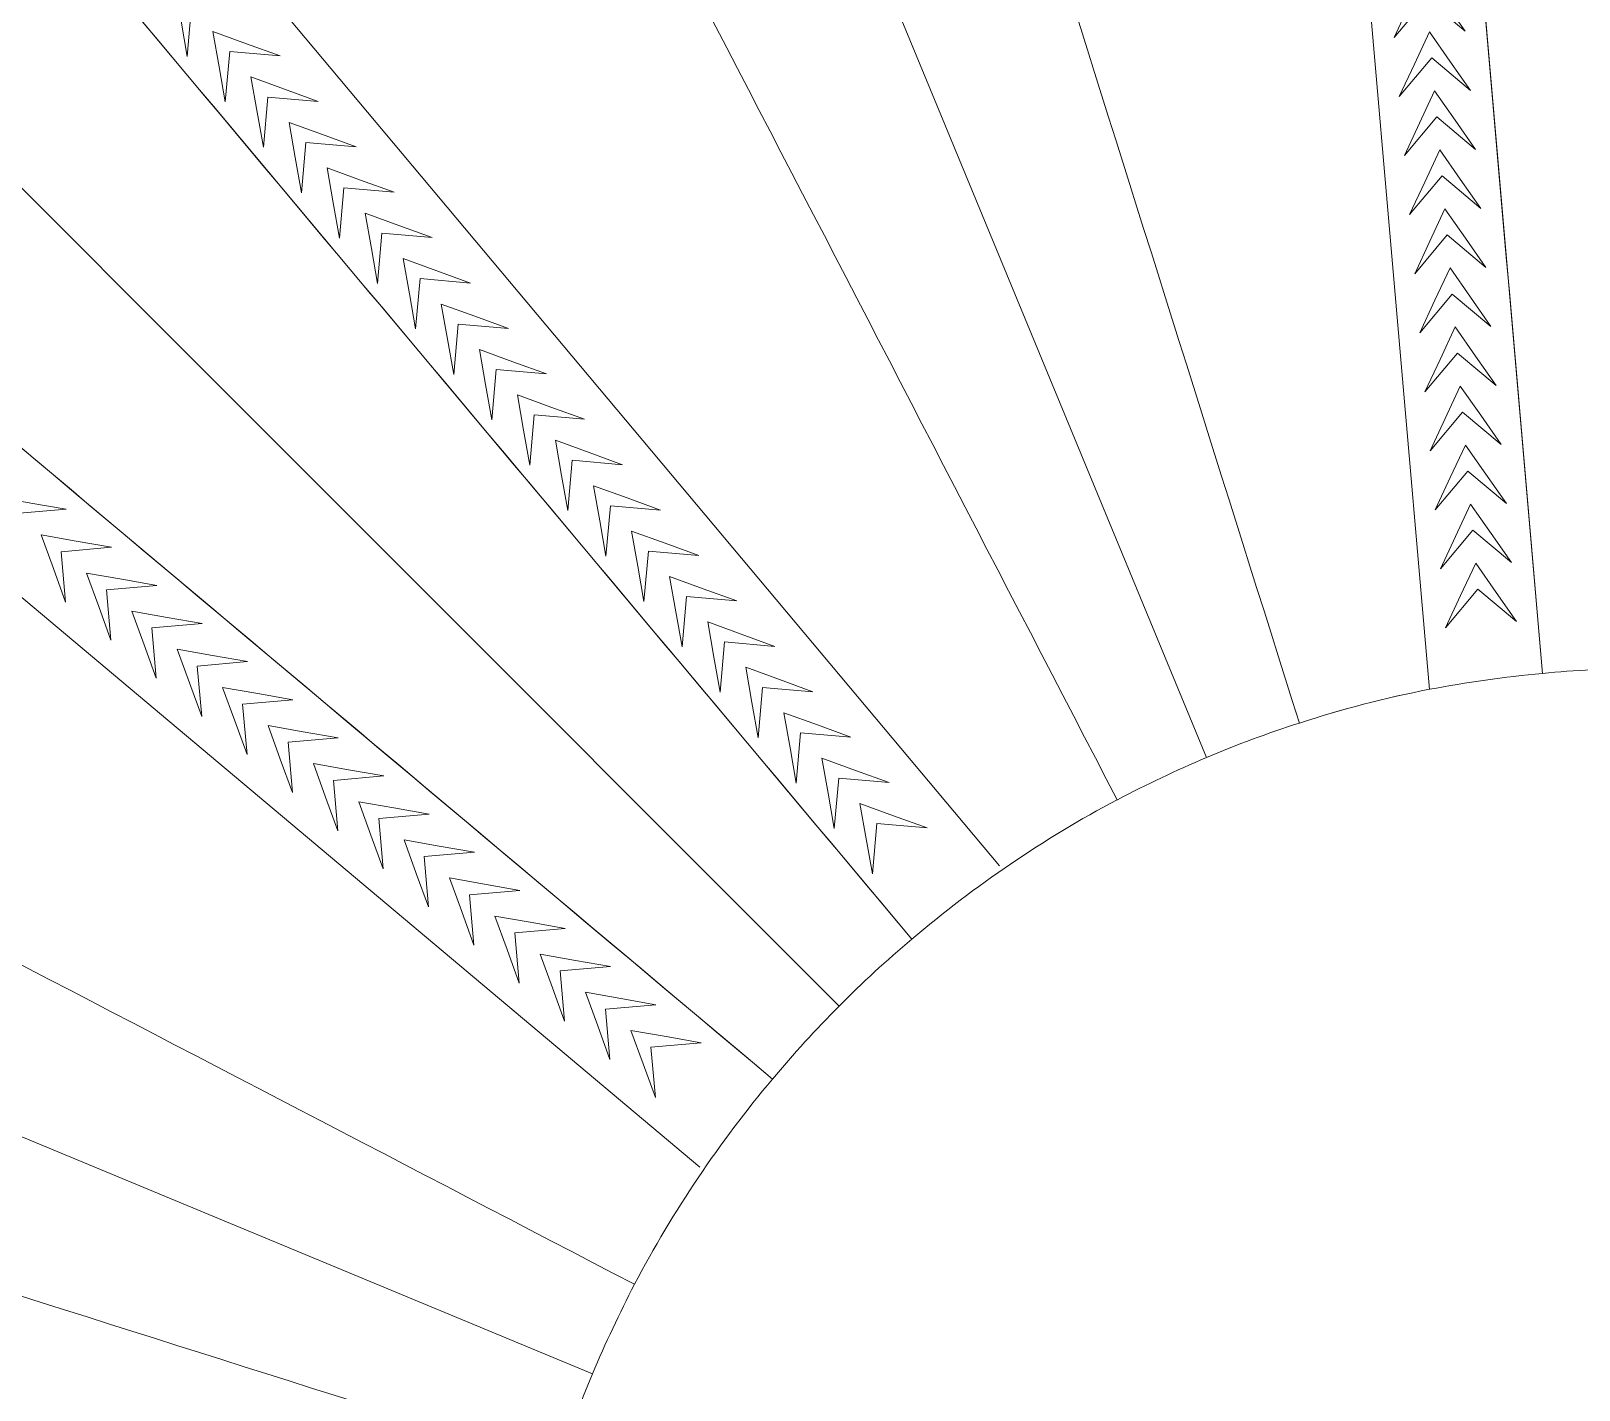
# Model space of a CAD drawing. Header units: inches. Extents: x -17 to 17, y -21.9 to 21.9.
# Drawn here: x -5.91 to -0.45, y 6.57 to 11.36 of the extents above; entities that cross this region are included whole.
import ezdxf

# ---------------------------------------------------------------- set-up
doc = ezdxf.new("R2010")
doc.units = ezdxf.units.IN
doc.header["$MEASUREMENT"] = 0
doc.layers.add('Layer 1', color=7, linetype='Continuous')

msp = doc.modelspace()

# ---------------------------------------------------------------- linework, layer by layer
at = {"layer": 'Layer 1', "color": 1, "lineweight": 18}
msp.add_open_spline([(-17.0261, 5.0904), (-17.0261, 14.3629), (-9.5092, 21.8798), (-0.2366, 21.8798), (-0.2366, 21.8798), (9.0359, 21.8798), (16.5528, 14.3629), (16.5528, 5.0904)], degree=3, knots=[0, 0, 0, 0, 0.333333, 0.333333, 0.333333, 0.333333, 1, 1, 1, 1], dxfattribs=at)
at = {"layer": 'Layer 1', "color": 250, "lineweight": 18}
for points, knots in [([(14.9546, 5.0904), (14.9546, 5.0904), (14.9546, -9.289), (14.9546, -9.289), (14.9546, -9.289), (14.9546, -9.289), (15.7449, -9.289), (15.7449, -9.289), (15.7449, -9.289), (15.7449, -9.289), (15.7449, 5.0904), (15.7449, 5.0904), (15.7449, 5.0904), (15.7449, 13.9167), (8.5897, 21.0719), (-0.2366, 21.0719), (-0.2366, 21.0719), (-9.0615, 21.0719), (-16.2157, 13.9192), (-16.2182, 5.095), (-16.2182, 5.095), (-16.2182, 5.095), (-16.2182, -9.3034), (-16.2182, -9.3034), (-16.2182, -9.3034), (-16.2182, -9.3034), (-15.4278, -9.3034), (-15.4278, -9.3034), (-15.4278, -9.3034), (-15.4278, -9.3034), (-15.4278, 5.0904), (-15.4278, 5.0904), (-15.4278, 5.0904), (-15.4278, 13.4802), (-8.6265, 20.2816), (-0.2366, 20.2816), (-0.2366, 20.2816), (8.1532, 20.2816), (14.9546, 13.4802), (14.9546, 5.0904)], [0, 0, 0, 0, 0.090909, 0.090909, 0.090909, 0.090909, 0.181818, 0.181818, 0.181818, 0.181818, 0.272727, 0.272727, 0.272727, 0.272727, 0.363636, 0.363636, 0.363636, 0.363636, 0.454545, 0.454545, 0.454545, 0.454545, 0.545455, 0.545455, 0.545455, 0.545455, 0.636364, 0.636364, 0.636364, 0.636364, 0.727273, 0.727273, 0.727273, 0.727273, 0.818182, 0.818182, 0.818182, 0.818182, 1, 1, 1, 1]), ([(-0.2294, 9.1119), (-0.2294, 9.1119), (-0.226, 18.9031), (-0.226, 18.9031), (-0.226, 18.9031), (-0.649, 19.1489), (-1.072, 19.3935), (-1.4939, 19.6381), (-1.4939, 19.6381), (-1.4939, 19.6381), (-1.2583, 16.9249), (-1.2583, 16.9249), (-1.2583, 16.9249), (-1.2583, 16.9249), (-0.5783, 9.0951), (-0.5783, 9.0951), (-0.5783, 9.0951), (-0.4639, 9.1063), (-0.3472, 9.1119), (-0.2294, 9.1119)], [0, 0, 0, 0, 0.166667, 0.166667, 0.166667, 0.166667, 0.333333, 0.333333, 0.333333, 0.333333, 0.5, 0.5, 0.5, 0.5, 0.666667, 0.666667, 0.666667, 0.666667, 1, 1, 1, 1]), ([(-2.8023, 8.1581), (-4.8636, 10.6156), (-6.924, 13.0722), (-8.9843, 15.5295), (-8.9843, 15.5295), (-9.1511, 15.7285), (-9.3179, 15.9274), (-9.4848, 16.1264), (-9.4848, 16.1264), (-9.5276, 16.1775), (-9.5704, 16.2286), (-9.6133, 16.2797), (-9.6133, 16.2797), (-9.7401, 15.8073), (-9.8669, 15.3338), (-9.9937, 14.8603), (-9.9937, 14.8603), (-9.9937, 14.8603), (-3.0592, 7.9214), (-3.0592, 7.9214), (-3.0592, 7.9214), (-2.9773, 8.0044), (-2.892, 8.083), (-2.8023, 8.1581)], [0, 0, 0, 0, 0.142857, 0.142857, 0.142857, 0.142857, 0.285714, 0.285714, 0.285714, 0.285714, 0.428571, 0.428571, 0.428571, 0.428571, 0.571429, 0.571429, 0.571429, 0.571429, 0.714286, 0.714286, 0.714286, 0.714286, 1, 1, 1, 1]), ([(-3.0592, 7.9214), (-3.0592, 7.9214), (-9.9937, 14.8603), (-9.9937, 14.8603), (-9.9937, 14.8603), (-9.9937, 14.8603), (-11.4109, 14.4833), (-11.4109, 14.4833), (-11.4109, 14.4833), (-11.3598, 14.4404), (-11.3087, 14.3975), (-11.2577, 14.3546), (-11.2577, 14.3546), (-11.0591, 14.1878), (-10.8605, 14.021), (-10.6619, 13.8541), (-10.6619, 13.8541), (-10.215, 13.4788), (-9.7681, 13.1034), (-9.3213, 12.7281), (-9.3213, 12.7281), (-7.3118, 11.0402), (-5.3028, 9.3526), (-3.2937, 7.6644), (-3.2937, 7.6644), (-3.2197, 7.7531), (-3.1412, 7.8394), (-3.0592, 7.9214)], [0, 0, 0, 0, 0.125, 0.125, 0.125, 0.125, 0.25, 0.25, 0.25, 0.25, 0.375, 0.375, 0.375, 0.375, 0.5, 0.5, 0.5, 0.5, 0.625, 0.625, 0.625, 0.625, 0.75, 0.75, 0.75, 0.75, 1, 1, 1, 1]), ([(-1.7633, 8.7988), (-1.7633, 8.7988), (-3.9569, 14.1063), (-3.9569, 14.1063), (-3.9569, 14.1063), (-4.1465, 13.8594), (-4.3361, 13.6114), (-4.5258, 13.3646), (-4.5258, 13.3646), (-3.71, 11.7925), (-2.8943, 10.2216), (-2.0786, 8.6496), (-2.0786, 8.6496), (-2.0786, 8.6496), (-2.0774, 8.6496), (-2.0774, 8.6496), (-2.0774, 8.6496), (-1.9753, 8.7034), (-1.8698, 8.7528), (-1.7633, 8.7988)], [0, 0, 0, 0, 0.166667, 0.166667, 0.166667, 0.166667, 0.333333, 0.333333, 0.333333, 0.333333, 0.5, 0.5, 0.5, 0.5, 0.666667, 0.666667, 0.666667, 0.666667, 1, 1, 1, 1]), ([(-1.4356, 8.92), (-1.9675, 10.6076), (-2.4982, 12.2964), (-3.0301, 13.9839), (-3.0301, 13.9839), (-3.3386, 14.0243), (-3.6483, 14.0659), (-3.9569, 14.1063), (-3.9569, 14.1063), (-3.9569, 14.1063), (-1.7633, 8.7988), (-1.7633, 8.7988), (-1.7633, 8.7988), (-1.6566, 8.8437), (-1.5467, 8.8841), (-1.4356, 8.92)], [0, 0, 0, 0, 0.2, 0.2, 0.2, 0.2, 0.4, 0.4, 0.4, 0.4, 0.6, 0.6, 0.6, 0.6, 1, 1, 1, 1]), ([(-3.7807, 6.9407), (-5.3528, 7.7598), (-6.9259, 8.58), (-8.4991, 9.3991), (-8.4991, 9.3991), (-8.4991, 9.3991), (-9.2396, 8.8303), (-9.2396, 8.8303), (-9.2396, 8.8303), (-9.2396, 8.8303), (-3.9289, 6.6254), (-3.9289, 6.6254), (-3.9289, 6.6254), (-3.8828, 6.7331), (-3.8335, 6.8386), (-3.7807, 6.9407)], [0, 0, 0, 0, 0.2, 0.2, 0.2, 0.2, 0.4, 0.4, 0.4, 0.4, 0.6, 0.6, 0.6, 0.6, 1, 1, 1, 1]), ([(-4.2363, 5.0904), (-4.2363, 5.0904), (3.7778, 5.0941), (3.7778, 5.0941), (3.7778, 5.0941), (3.7778, 5.0941), (3.8056, 5.0941), (3.8056, 5.0941), (3.8056, 5.0941), (3.8056, 5.0941), (13.3831, 5.0948), (13.3831, 5.0948), (13.3831, 5.0948), (13.3831, 5.0948), (13.3837, 5.0948), (13.3837, 5.0948), (13.3837, 5.0948), (13.3837, 5.0948), (13.5695, 5.0949), (13.5695, 5.0949), (13.5695, 5.0949), (13.5695, 5.0949), (14.1294, 6.0647), (14.1294, 6.0647), (14.1294, 6.0647), (14.1294, 6.0647), (14.3043, 6.3676), (14.3043, 6.3676), (14.3043, 6.3676), (14.3043, 6.3676), (11.6096, 6.131), (11.6096, 6.131), (11.6096, 6.131), (11.6096, 6.131), (3.7895, 5.4444), (3.7895, 5.4444), (3.7895, 5.4444), (3.7782, 5.5784), (3.7593, 5.7092), (3.7349, 5.8388), (3.7349, 5.8388), (3.7349, 5.8389), (3.7349, 5.8391), (3.7349, 5.8393), (3.7349, 5.8393), (3.7046, 5.9973), (3.6653, 6.152), (3.6171, 6.3022), (3.6171, 6.3022), (3.5812, 6.4133), (3.5408, 6.5233), (3.4948, 6.6299), (3.4948, 6.6299), (3.4499, 6.7376), (3.4006, 6.8431), (3.3456, 6.9463), (3.3456, 6.9463), (3.2715, 7.0877), (3.1885, 7.2246), (3.0976, 7.3559), (3.0976, 7.3559), (3.0976, 7.3559), (3.0975, 7.356), (3.0975, 7.356), (3.0975, 7.356), (3.0223, 7.4671), (2.9405, 7.5736), (2.853, 7.6756), (2.853, 7.6756), (2.7789, 7.7654), (2.6993, 7.8518), (2.6151, 7.9348), (2.6151, 7.9348), (2.5321, 8.0167), (2.4468, 8.0964), (2.357, 8.1705), (2.357, 8.1705), (2.2538, 8.2569), (2.1472, 8.3388), (2.0362, 8.4139), (2.0362, 8.4139), (2.0362, 8.4139), (2.0361, 8.414), (2.0361, 8.414), (2.0361, 8.414), (1.906, 8.5037), (1.7691, 8.5856), (1.6288, 8.6586), (1.6288, 8.6586), (1.5256, 8.7124), (1.4201, 8.7618), (1.3124, 8.8067), (1.3124, 8.8067), (1.2058, 8.8516), (1.0958, 8.892), (0.9847, 8.9268), (0.9847, 8.9268), (0.8332, 8.975), (0.6795, 9.0132), (0.5213, 9.0434), (0.5213, 9.0434), (0.5212, 9.0435), (0.521, 9.0435), (0.5209, 9.0435), (0.5209, 9.0435), (0.3898, 9.0682), (0.2563, 9.0861), (0.1207, 9.0973), (0.1207, 9.0973), (0.0096, 9.1074), (-0.1026, 9.1119), (-0.2159, 9.1119), (-0.2159, 9.1119), (-0.2159, 9.1119), (-0.2294, 9.1119), (-0.2294, 9.1119), (-0.2294, 9.1119), (-0.3472, 9.1119), (-0.4639, 9.1063), (-0.5783, 9.0951), (-0.5783, 9.0951), (-0.713, 9.0827), (-0.8465, 9.0636), (-0.9767, 9.0389), (-0.9767, 9.0389), (-0.9768, 9.0389), (-0.9769, 9.0389), (-0.9771, 9.0389), (-0.9771, 9.0389), (-1.134, 9.0086), (-1.2865, 8.9682), (-1.4356, 8.92), (-1.4356, 8.92), (-1.5467, 8.8841), (-1.6566, 8.8437), (-1.7633, 8.7988), (-1.7633, 8.7988), (-1.8698, 8.7528), (-1.9753, 8.7034), (-2.0774, 8.6496), (-2.0774, 8.6496), (-2.0774, 8.6496), (-2.0786, 8.6496), (-2.0786, 8.6496), (-2.0786, 8.6496), (-2.3378, 8.5116), (-2.5801, 8.3466), (-2.8023, 8.1581), (-2.8023, 8.1581), (-2.892, 8.083), (-2.9773, 8.0044), (-3.0592, 7.9214), (-3.0592, 7.9214), (-3.1412, 7.8394), (-3.2197, 7.7531), (-3.2937, 7.6644), (-3.2937, 7.6644), (-3.4811, 7.4422), (-3.6438, 7.1999), (-3.7807, 6.9407), (-3.7807, 6.9407), (-3.8335, 6.8386), (-3.8828, 6.7331), (-3.9289, 6.6254), (-3.9289, 6.6254), (-3.9726, 6.5188), (-4.013, 6.4099), (-4.0478, 6.2988), (-4.0478, 6.2988), (-4.1364, 6.024), (-4.1947, 5.7369), (-4.2206, 5.4407), (-4.2206, 5.4407), (-4.2206, 5.4407), (-14.5804, 6.3503), (-14.5804, 6.3503), (-14.5804, 6.3503), (-14.5804, 6.3503), (-14.7775, 6.3676), (-14.7775, 6.3676), (-14.7775, 6.3676), (-14.7775, 6.3676), (-14.6026, 6.0646), (-14.6026, 6.0646), (-14.6026, 6.0646), (-14.6026, 6.0646), (-14.0427, 5.0949), (-14.0427, 5.0949), (-14.0427, 5.0949), (-14.0427, 5.0949), (-13.8569, 5.0948), (-13.8569, 5.0948), (-13.8569, 5.0948), (-13.8569, 5.0948), (-13.8564, 5.0948), (-13.8564, 5.0948), (-13.8564, 5.0948), (-13.8564, 5.0948), (-4.2363, 5.0941), (-4.2363, 5.0941), (-4.2363, 5.0941), (-4.2363, 5.094), (-4.2363, 5.0939), (-4.2363, 5.0937), (-4.2363, 5.0937), (-4.2363, 5.0937), (-4.2363, 5.0915), (-4.2363, 5.0915), (-4.2363, 5.0915), (-4.2363, 5.0915), (-4.2363, 5.0904), (-4.2363, 5.0904)], [0, 0, 0, 0, 0.018519, 0.018519, 0.018519, 0.018519, 0.037037, 0.037037, 0.037037, 0.037037, 0.055556, 0.055556, 0.055556, 0.055556, 0.074074, 0.074074, 0.074074, 0.074074, 0.092593, 0.092593, 0.092593, 0.092593, 0.111111, 0.111111, 0.111111, 0.111111, 0.12963, 0.12963, 0.12963, 0.12963, 0.148148, 0.148148, 0.148148, 0.148148, 0.166667, 0.166667, 0.166667, 0.166667, 0.185185, 0.185185, 0.185185, 0.185185, 0.203704, 0.203704, 0.203704, 0.203704, 0.222222, 0.222222, 0.222222, 0.222222, 0.240741, 0.240741, 0.240741, 0.240741, 0.259259, 0.259259, 0.259259, 0.259259, 0.277778, 0.277778, 0.277778, 0.277778, 0.296296, 0.296296, 0.296296, 0.296296, 0.314815, 0.314815, 0.314815, 0.314815, 0.333333, 0.333333, 0.333333, 0.333333, 0.351852, 0.351852, 0.351852, 0.351852, 0.37037, 0.37037, 0.37037, 0.37037, 0.388889, 0.388889, 0.388889, 0.388889, 0.407407, 0.407407, 0.407407, 0.407407, 0.425926, 0.425926, 0.425926, 0.425926, 0.444444, 0.444444, 0.444444, 0.444444, 0.462963, 0.462963, 0.462963, 0.462963, 0.481481, 0.481481, 0.481481, 0.481481, 0.5, 0.5, 0.5, 0.5, 0.518519, 0.518519, 0.518519, 0.518519, 0.537037, 0.537037, 0.537037, 0.537037, 0.555556, 0.555556, 0.555556, 0.555556, 0.574074, 0.574074, 0.574074, 0.574074, 0.592593, 0.592593, 0.592593, 0.592593, 0.611111, 0.611111, 0.611111, 0.611111, 0.62963, 0.62963, 0.62963, 0.62963, 0.648148, 0.648148, 0.648148, 0.648148, 0.666667, 0.666667, 0.666667, 0.666667, 0.685185, 0.685185, 0.685185, 0.685185, 0.703704, 0.703704, 0.703704, 0.703704, 0.722222, 0.722222, 0.722222, 0.722222, 0.740741, 0.740741, 0.740741, 0.740741, 0.759259, 0.759259, 0.759259, 0.759259, 0.777778, 0.777778, 0.777778, 0.777778, 0.796296, 0.796296, 0.796296, 0.796296, 0.814815, 0.814815, 0.814815, 0.814815, 0.833333, 0.833333, 0.833333, 0.833333, 0.851852, 0.851852, 0.851852, 0.851852, 0.87037, 0.87037, 0.87037, 0.87037, 0.888889, 0.888889, 0.888889, 0.888889, 0.907407, 0.907407, 0.907407, 0.907407, 0.925926, 0.925926, 0.925926, 0.925926, 0.944444, 0.944444, 0.944444, 0.944444, 0.962963, 0.962963, 0.962963, 0.962963, 1, 1, 1, 1]), ([(-3.9289, 6.6254), (-3.9289, 6.6254), (-9.2396, 8.8303), (-9.2396, 8.8303), (-9.2396, 8.8303), (-9.2396, 8.8303), (-9.1184, 7.9045), (-9.1184, 7.9045), (-9.1184, 7.9045), (-7.4275, 7.3693), (-5.7376, 6.8341), (-4.0478, 6.2988), (-4.0478, 6.2988), (-4.013, 6.4099), (-3.9726, 6.5188), (-3.9289, 6.6254)], [0, 0, 0, 0, 0.2, 0.2, 0.2, 0.2, 0.4, 0.4, 0.4, 0.4, 0.6, 0.6, 0.6, 0.6, 1, 1, 1, 1])]:
    msp.add_open_spline(points, degree=3, knots=knots, dxfattribs=at)
at = {"layer": 'Layer 1', "lineweight": 18}
for points, knots in [([(-16.2182, 5.0904), (-16.2182, 13.9167), (-9.063, 21.0719), (-0.2366, 21.0719), (-0.2366, 21.0719), (8.5897, 21.0719), (15.7449, 13.9167), (15.7449, 5.0904)], [0, 0, 0, 0, 0.333333, 0.333333, 0.333333, 0.333333, 1, 1, 1, 1]), ([(-15.4278, 5.0904), (-15.4278, 13.4802), (-8.6265, 20.2816), (-0.2366, 20.2816), (-0.2366, 20.2816), (8.1532, 20.2816), (14.9546, 13.4802), (14.9546, 5.0904)], [0, 0, 0, 0, 0.333333, 0.333333, 0.333333, 0.333333, 1, 1, 1, 1]), ([(-0.5783, 9.0951), (-0.805, 11.705), (-1.0316, 14.3149), (-1.2583, 16.9249), (-1.2583, 16.9249), (-1.3369, 17.8293), (-1.4154, 18.7337), (-1.4939, 19.6381), (-1.4939, 19.6381), (-1.072, 19.3935), (-0.649, 19.1489), (-0.226, 18.9031), (-0.226, 18.9031), (0.1981, 19.1489), (0.6223, 19.3935), (1.0464, 19.6381), (1.0464, 19.6381), (0.7379, 16.1249), (0.4304, 12.6117), (0.1207, 9.0973)], [0, 0, 0, 0, 0.166667, 0.166667, 0.166667, 0.166667, 0.333333, 0.333333, 0.333333, 0.333333, 0.5, 0.5, 0.5, 0.5, 0.666667, 0.666667, 0.666667, 0.666667, 1, 1, 1, 1]), ([(-2.8023, 8.1581), (-2.892, 8.083), (-2.9773, 8.0044), (-3.0592, 7.9214), (-3.0592, 7.9214), (-3.1412, 7.8394), (-3.2197, 7.7531), (-3.2937, 7.6644), (-3.2937, 7.6644), (-5.9991, 9.9377), (-8.7044, 12.2099), (-11.4109, 14.4833), (-11.4109, 14.4833), (-10.9385, 14.6089), (-10.4661, 14.7346), (-9.9937, 14.8603), (-9.9937, 14.8603), (-9.8669, 15.3338), (-9.7401, 15.8073), (-9.6133, 16.2797), (-9.6133, 16.2797), (-7.3433, 13.5722), (-5.0734, 10.8657), (-2.8023, 8.1581)], [0, 0, 0, 0, 0.142857, 0.142857, 0.142857, 0.142857, 0.285714, 0.285714, 0.285714, 0.285714, 0.428571, 0.428571, 0.428571, 0.428571, 0.571429, 0.571429, 0.571429, 0.571429, 0.714286, 0.714286, 0.714286, 0.714286, 1, 1, 1, 1]), ([(-2.0774, 8.6496), (-2.0774, 8.6496), (-2.0786, 8.6496), (-2.0786, 8.6496), (-2.0786, 8.6496), (-2.8943, 10.2216), (-3.71, 11.7925), (-4.5258, 13.3646), (-4.5258, 13.3646), (-4.3361, 13.6114), (-4.1465, 13.8594), (-3.9569, 14.1063), (-3.9569, 14.1063), (-3.6483, 14.0659), (-3.3386, 14.0243), (-3.0301, 13.9839), (-3.0301, 13.9839), (-2.4982, 12.2964), (-1.9675, 10.6076), (-1.4356, 8.92)], [0, 0, 0, 0, 0.166667, 0.166667, 0.166667, 0.166667, 0.333333, 0.333333, 0.333333, 0.333333, 0.5, 0.5, 0.5, 0.5, 0.666667, 0.666667, 0.666667, 0.666667, 1, 1, 1, 1]), ([(-4.0478, 6.2988), (-5.7376, 6.8341), (-7.4275, 7.3693), (-9.1184, 7.9045), (-9.1184, 7.9045), (-9.1184, 7.9045), (-9.2396, 8.8303), (-9.2396, 8.8303), (-9.2396, 8.8303), (-8.9928, 9.0199), (-8.7459, 9.2095), (-8.4991, 9.3991), (-8.4991, 9.3991), (-6.9259, 8.58), (-5.3528, 7.7598), (-3.7807, 6.9407)], [0, 0, 0, 0, 0.2, 0.2, 0.2, 0.2, 0.4, 0.4, 0.4, 0.4, 0.6, 0.6, 0.6, 0.6, 1, 1, 1, 1]), ([(3.8056, 5.0904), (3.8056, 5.0915), (3.8056, 5.0926), (3.8056, 5.0937), (3.8056, 5.0937), (3.8056, 5.2104), (3.8, 5.326), (3.7899, 5.4393), (3.7899, 5.4393), (3.7787, 5.5751), (3.7596, 5.7075), (3.7349, 5.8388), (3.7349, 5.8388), (3.7046, 5.997), (3.6654, 6.1519), (3.6171, 6.3022), (3.6171, 6.3022), (3.5812, 6.4133), (3.5408, 6.5233), (3.4948, 6.6299), (3.4948, 6.6299), (3.4499, 6.7376), (3.4006, 6.8431), (3.3456, 6.9463), (3.3456, 6.9463), (3.2715, 7.0877), (3.1885, 7.2246), (3.0976, 7.3559), (3.0976, 7.3559), (3.0224, 7.4669), (2.9405, 7.5735), (2.853, 7.6756), (2.853, 7.6756), (2.7789, 7.7654), (2.6993, 7.8518), (2.6151, 7.9348), (2.6151, 7.9348), (2.5321, 8.0167), (2.4468, 8.0964), (2.357, 8.1705), (2.357, 8.1705), (2.2538, 8.2569), (2.1472, 8.3388), (2.0361, 8.414), (2.0361, 8.414), (1.906, 8.5037), (1.7691, 8.5856), (1.6288, 8.6586), (1.6288, 8.6586), (1.5256, 8.7124), (1.4201, 8.7618), (1.3124, 8.8067), (1.3124, 8.8067), (1.2058, 8.8516), (1.0958, 8.892), (0.9847, 8.9268), (0.9847, 8.9268), (0.8332, 8.975), (0.6795, 9.0132), (0.5213, 9.0434), (0.5213, 9.0434), (0.39, 9.0681), (0.2565, 9.0861), (0.1207, 9.0973), (0.1207, 9.0973), (0.0096, 9.1074), (-0.1026, 9.1119), (-0.2159, 9.1119), (-0.2159, 9.1119), (-0.2204, 9.1119), (-0.2249, 9.1119), (-0.2294, 9.1119), (-0.2294, 9.1119), (-0.3472, 9.1119), (-0.4639, 9.1063), (-0.5783, 9.0951), (-0.5783, 9.0951), (-0.713, 9.0827), (-0.8465, 9.0636), (-0.9767, 9.0389), (-0.9767, 9.0389), (-1.1338, 9.0087), (-1.2863, 8.9683), (-1.4356, 8.92), (-1.4356, 8.92), (-1.5467, 8.8841), (-1.6566, 8.8437), (-1.7633, 8.7988), (-1.7633, 8.7988), (-1.8698, 8.7528), (-1.9753, 8.7034), (-2.0774, 8.6496), (-2.0774, 8.6496), (-2.0774, 8.6496), (-2.0786, 8.6496), (-2.0786, 8.6496), (-2.0786, 8.6496), (-2.3378, 8.5116), (-2.5801, 8.3466), (-2.8023, 8.1581), (-2.8023, 8.1581), (-2.892, 8.083), (-2.9773, 8.0044), (-3.0592, 7.9214), (-3.0592, 7.9214), (-3.1412, 7.8394), (-3.2197, 7.7531), (-3.2937, 7.6644), (-3.2937, 7.6644), (-3.4811, 7.4422), (-3.6438, 7.1999), (-3.7807, 6.9407), (-3.7807, 6.9407), (-3.8335, 6.8386), (-3.8828, 6.7331), (-3.9289, 6.6254), (-3.9289, 6.6254), (-3.9726, 6.5188), (-4.013, 6.4099), (-4.0478, 6.2988), (-4.0478, 6.2988), (-4.1364, 6.0239), (-4.1948, 5.7367), (-4.2206, 5.4404), (-4.2206, 5.4404), (-4.2307, 5.326), (-4.2363, 5.2104), (-4.2363, 5.0937), (-4.2363, 5.0937), (-4.2363, 5.0926), (-4.2363, 5.0926), (-4.2363, 5.0915), (-4.2363, 5.0915), (-4.2363, 5.0915), (-4.2363, 5.0904), (-4.2363, 5.0904)], [0, 0, 0, 0, 0.028571, 0.028571, 0.028571, 0.028571, 0.057143, 0.057143, 0.057143, 0.057143, 0.085714, 0.085714, 0.085714, 0.085714, 0.114286, 0.114286, 0.114286, 0.114286, 0.142857, 0.142857, 0.142857, 0.142857, 0.171429, 0.171429, 0.171429, 0.171429, 0.2, 0.2, 0.2, 0.2, 0.228571, 0.228571, 0.228571, 0.228571, 0.257143, 0.257143, 0.257143, 0.257143, 0.285714, 0.285714, 0.285714, 0.285714, 0.314286, 0.314286, 0.314286, 0.314286, 0.342857, 0.342857, 0.342857, 0.342857, 0.371429, 0.371429, 0.371429, 0.371429, 0.4, 0.4, 0.4, 0.4, 0.428571, 0.428571, 0.428571, 0.428571, 0.457143, 0.457143, 0.457143, 0.457143, 0.485714, 0.485714, 0.485714, 0.485714, 0.514286, 0.514286, 0.514286, 0.514286, 0.542857, 0.542857, 0.542857, 0.542857, 0.571429, 0.571429, 0.571429, 0.571429, 0.6, 0.6, 0.6, 0.6, 0.628571, 0.628571, 0.628571, 0.628571, 0.657143, 0.657143, 0.657143, 0.657143, 0.685714, 0.685714, 0.685714, 0.685714, 0.714286, 0.714286, 0.714286, 0.714286, 0.742857, 0.742857, 0.742857, 0.742857, 0.771429, 0.771429, 0.771429, 0.771429, 0.8, 0.8, 0.8, 0.8, 0.828571, 0.828571, 0.828571, 0.828571, 0.857143, 0.857143, 0.857143, 0.857143, 0.885714, 0.885714, 0.885714, 0.885714, 0.914286, 0.914286, 0.914286, 0.914286, 0.942857, 0.942857, 0.942857, 0.942857, 1, 1, 1, 1])]:
    msp.add_open_spline(points, degree=3, knots=knots, dxfattribs=at)
at = {"layer": 'Layer 1', "color": 3, "lineweight": 18}
for points in [[(-0.977, 9.0382), (-0.977, 9.0382), (-1.6589, 16.8831), (-1.6589, 16.8831)], [(-3.0592, 7.9214), (-3.0592, 7.9214), (-9.9937, 14.8603), (-9.9937, 14.8603)], [(-7.551, 14.4468), (-7.551, 14.4468), (-2.4934, 8.4159), (-2.4934, 8.4159)], [(-1.7633, 8.7988), (-1.7633, 8.7988), (-3.9569, 14.1063), (-3.9569, 14.1063)], [(-3.5495, 7.3538), (-3.5495, 7.3538), (-9.5788, 12.4188), (-9.5788, 12.4188)], [(-3.9289, 6.6254), (-3.9289, 6.6254), (-9.2396, 8.8303), (-9.2396, 8.8303)]]:
    msp.add_open_spline(points, degree=3, dxfattribs=at)
for points in [[(-0.9868, 11.4739), (-0.9868, 11.4739), (-1.1013, 11.3374), (-1.1013, 11.3374), (-1.1013, 11.3374), (-1.1013, 11.3374), (-1.0481, 11.4516), (-1.0481, 11.4516), (-1.0481, 11.4516), (-1.0481, 11.4516), (-0.9949, 11.5657), (-0.9949, 11.5657), (-0.9949, 11.5657), (-0.9949, 11.5657), (-0.9226, 11.4625), (-0.9226, 11.4625), (-0.9226, 11.4625), (-0.9226, 11.4625), (-0.8504, 11.3594), (-0.8504, 11.3594), (-0.8504, 11.3594), (-0.8504, 11.3594), (-0.9868, 11.4739), (-0.9868, 11.4739)], [(-5.3423, 11.448), (-5.3423, 11.448), (-5.3578, 11.2706), (-5.3578, 11.2706), (-5.3578, 11.2706), (-5.3578, 11.2706), (-5.3796, 11.3946), (-5.3796, 11.3946), (-5.3796, 11.3946), (-5.3796, 11.3946), (-5.4015, 11.5186), (-5.4015, 11.5186), (-5.4015, 11.5186), (-5.4015, 11.5186), (-5.2832, 11.4756), (-5.2832, 11.4756), (-5.2832, 11.4756), (-5.2832, 11.4756), (-5.1648, 11.4325), (-5.1648, 11.4325), (-5.1648, 11.4325), (-5.1648, 11.4325), (-5.3423, 11.448), (-5.3423, 11.448)], [(-5.208, 11.2879), (-5.208, 11.2879), (-5.2236, 11.1104), (-5.2236, 11.1104), (-5.2236, 11.1104), (-5.2236, 11.1104), (-5.2454, 11.2345), (-5.2454, 11.2345), (-5.2454, 11.2345), (-5.2454, 11.2345), (-5.2673, 11.3585), (-5.2673, 11.3585), (-5.2673, 11.3585), (-5.2673, 11.3585), (-5.1489, 11.3154), (-5.1489, 11.3154), (-5.1489, 11.3154), (-5.1489, 11.3154), (-5.0306, 11.2724), (-5.0306, 11.2724), (-5.0306, 11.2724), (-5.0306, 11.2724), (-5.208, 11.2879), (-5.208, 11.2879)], [(-0.9687, 11.2657), (-0.9687, 11.2657), (-1.0832, 11.1293), (-1.0832, 11.1293), (-1.0832, 11.1293), (-1.0832, 11.1293), (-1.03, 11.2434), (-1.03, 11.2434), (-1.03, 11.2434), (-1.03, 11.2434), (-0.9768, 11.3575), (-0.9768, 11.3575), (-0.9768, 11.3575), (-0.9768, 11.3575), (-0.9045, 11.2544), (-0.9045, 11.2544), (-0.9045, 11.2544), (-0.9045, 11.2544), (-0.8323, 11.1512), (-0.8323, 11.1512), (-0.8323, 11.1512), (-0.8323, 11.1512), (-0.9687, 11.2657), (-0.9687, 11.2657)], [(-5.0738, 11.1277), (-5.0738, 11.1277), (-5.0893, 10.9503), (-5.0893, 10.9503), (-5.0893, 10.9503), (-5.0893, 10.9503), (-5.1112, 11.0743), (-5.1112, 11.0743), (-5.1112, 11.0743), (-5.1112, 11.0743), (-5.1331, 11.1984), (-5.1331, 11.1984), (-5.1331, 11.1984), (-5.1331, 11.1984), (-5.0147, 11.1553), (-5.0147, 11.1553), (-5.0147, 11.1553), (-5.0147, 11.1553), (-4.8964, 11.1122), (-4.8964, 11.1122), (-4.8964, 11.1122), (-4.8964, 11.1122), (-5.0738, 11.1277), (-5.0738, 11.1277)], [(-0.9506, 11.0575), (-0.9506, 11.0575), (-1.0651, 10.9211), (-1.0651, 10.9211), (-1.0651, 10.9211), (-1.0651, 10.9211), (-1.0119, 11.0352), (-1.0119, 11.0352), (-1.0119, 11.0352), (-1.0119, 11.0352), (-0.9587, 11.1494), (-0.9587, 11.1494), (-0.9587, 11.1494), (-0.9587, 11.1494), (-0.8864, 11.0462), (-0.8864, 11.0462), (-0.8864, 11.0462), (-0.8864, 11.0462), (-0.8142, 10.943), (-0.8142, 10.943), (-0.8142, 10.943), (-0.8142, 10.943), (-0.9506, 11.0575), (-0.9506, 11.0575)], [(-4.9396, 10.9676), (-4.9396, 10.9676), (-4.9551, 10.7902), (-4.9551, 10.7902), (-4.9551, 10.7902), (-4.9551, 10.7902), (-4.977, 10.9142), (-4.977, 10.9142), (-4.977, 10.9142), (-4.977, 10.9142), (-4.9988, 11.0382), (-4.9988, 11.0382), (-4.9988, 11.0382), (-4.9988, 11.0382), (-4.8805, 10.9951), (-4.8805, 10.9951), (-4.8805, 10.9951), (-4.8805, 10.9951), (-4.7621, 10.9521), (-4.7621, 10.9521), (-4.7621, 10.9521), (-4.7621, 10.9521), (-4.9396, 10.9676), (-4.9396, 10.9676)], [(-0.9326, 10.8493), (-0.9326, 10.8493), (-1.047, 10.7129), (-1.047, 10.7129), (-1.047, 10.7129), (-1.047, 10.7129), (-0.9938, 10.827), (-0.9938, 10.827), (-0.9938, 10.827), (-0.9938, 10.827), (-0.9406, 10.9412), (-0.9406, 10.9412), (-0.9406, 10.9412), (-0.9406, 10.9412), (-0.8683, 10.838), (-0.8683, 10.838), (-0.8683, 10.838), (-0.8683, 10.838), (-0.7961, 10.7349), (-0.7961, 10.7349), (-0.7961, 10.7349), (-0.7961, 10.7349), (-0.9326, 10.8493), (-0.9326, 10.8493)], [(-4.8053, 10.8074), (-4.8053, 10.8074), (-4.8209, 10.63), (-4.8209, 10.63), (-4.8209, 10.63), (-4.8209, 10.63), (-4.8427, 10.754), (-4.8427, 10.754), (-4.8427, 10.754), (-4.8427, 10.754), (-4.8646, 10.8781), (-4.8646, 10.8781), (-4.8646, 10.8781), (-4.8646, 10.8781), (-4.7463, 10.835), (-4.7463, 10.835), (-4.7463, 10.835), (-4.7463, 10.835), (-4.6279, 10.7919), (-4.6279, 10.7919), (-4.6279, 10.7919), (-4.6279, 10.7919), (-4.8053, 10.8074), (-4.8053, 10.8074)], [(-4.6711, 10.6473), (-4.6711, 10.6473), (-4.6866, 10.4699), (-4.6866, 10.4699), (-4.6866, 10.4699), (-4.6866, 10.4699), (-4.7085, 10.5939), (-4.7085, 10.5939), (-4.7085, 10.5939), (-4.7085, 10.5939), (-4.7304, 10.7179), (-4.7304, 10.7179), (-4.7304, 10.7179), (-4.7304, 10.7179), (-4.612, 10.6749), (-4.612, 10.6749), (-4.612, 10.6749), (-4.612, 10.6749), (-4.4937, 10.6318), (-4.4937, 10.6318), (-4.4937, 10.6318), (-4.4937, 10.6318), (-4.6711, 10.6473), (-4.6711, 10.6473)], [(-0.9145, 10.6412), (-0.9145, 10.6412), (-1.0289, 10.5047), (-1.0289, 10.5047), (-1.0289, 10.5047), (-1.0289, 10.5047), (-0.9757, 10.6189), (-0.9757, 10.6189), (-0.9757, 10.6189), (-0.9757, 10.6189), (-0.9225, 10.733), (-0.9225, 10.733), (-0.9225, 10.733), (-0.9225, 10.733), (-0.8502, 10.6299), (-0.8502, 10.6299), (-0.8502, 10.6299), (-0.8502, 10.6299), (-0.778, 10.5267), (-0.778, 10.5267), (-0.778, 10.5267), (-0.778, 10.5267), (-0.9145, 10.6412), (-0.9145, 10.6412)], [(-4.5369, 10.4872), (-4.5369, 10.4872), (-4.5524, 10.3097), (-4.5524, 10.3097), (-4.5524, 10.3097), (-4.5524, 10.3097), (-4.5743, 10.4338), (-4.5743, 10.4338), (-4.5743, 10.4338), (-4.5743, 10.4338), (-4.5961, 10.5578), (-4.5961, 10.5578), (-4.5961, 10.5578), (-4.5961, 10.5578), (-4.4778, 10.5147), (-4.4778, 10.5147), (-4.4778, 10.5147), (-4.4778, 10.5147), (-4.3594, 10.4717), (-4.3594, 10.4717), (-4.3594, 10.4717), (-4.3594, 10.4717), (-4.5369, 10.4872), (-4.5369, 10.4872)], [(-0.8964, 10.433), (-0.8964, 10.433), (-1.0108, 10.2966), (-1.0108, 10.2966), (-1.0108, 10.2966), (-1.0108, 10.2966), (-0.9576, 10.4107), (-0.9576, 10.4107), (-0.9576, 10.4107), (-0.9576, 10.4107), (-0.9044, 10.5248), (-0.9044, 10.5248), (-0.9044, 10.5248), (-0.9044, 10.5248), (-0.8321, 10.4217), (-0.8321, 10.4217), (-0.8321, 10.4217), (-0.8321, 10.4217), (-0.7599, 10.3185), (-0.7599, 10.3185), (-0.7599, 10.3185), (-0.7599, 10.3185), (-0.8964, 10.433), (-0.8964, 10.433)], [(-4.4027, 10.327), (-4.4027, 10.327), (-4.4182, 10.1496), (-4.4182, 10.1496), (-4.4182, 10.1496), (-4.4182, 10.1496), (-4.44, 10.2736), (-4.44, 10.2736), (-4.44, 10.2736), (-4.44, 10.2736), (-4.4619, 10.3976), (-4.4619, 10.3976), (-4.4619, 10.3976), (-4.4619, 10.3976), (-4.3436, 10.3546), (-4.3436, 10.3546), (-4.3436, 10.3546), (-4.3436, 10.3546), (-4.2252, 10.3115), (-4.2252, 10.3115), (-4.2252, 10.3115), (-4.2252, 10.3115), (-4.4027, 10.327), (-4.4027, 10.327)], [(-0.8783, 10.2248), (-0.8783, 10.2248), (-0.9927, 10.0884), (-0.9927, 10.0884), (-0.9927, 10.0884), (-0.9927, 10.0884), (-0.9395, 10.2025), (-0.9395, 10.2025), (-0.9395, 10.2025), (-0.9395, 10.2025), (-0.8863, 10.3167), (-0.8863, 10.3167), (-0.8863, 10.3167), (-0.8863, 10.3167), (-0.814, 10.2135), (-0.814, 10.2135), (-0.814, 10.2135), (-0.814, 10.2135), (-0.7418, 10.1103), (-0.7418, 10.1103), (-0.7418, 10.1103), (-0.7418, 10.1103), (-0.8783, 10.2248), (-0.8783, 10.2248)], [(-4.2684, 10.1669), (-4.2684, 10.1669), (-4.2839, 9.9894), (-4.2839, 9.9894), (-4.2839, 9.9894), (-4.2839, 9.9894), (-4.3058, 10.1135), (-4.3058, 10.1135), (-4.3058, 10.1135), (-4.3058, 10.1135), (-4.3277, 10.2375), (-4.3277, 10.2375), (-4.3277, 10.2375), (-4.3277, 10.2375), (-4.2093, 10.1944), (-4.2093, 10.1944), (-4.2093, 10.1944), (-4.2093, 10.1944), (-4.091, 10.1514), (-4.091, 10.1514), (-4.091, 10.1514), (-4.091, 10.1514), (-4.2684, 10.1669), (-4.2684, 10.1669)], [(-0.8601, 10.0167), (-0.8601, 10.0167), (-0.9746, 9.8802), (-0.9746, 9.8802), (-0.9746, 9.8802), (-0.9746, 9.8802), (-0.9214, 9.9944), (-0.9214, 9.9944), (-0.9214, 9.9944), (-0.9214, 9.9944), (-0.8682, 10.1085), (-0.8682, 10.1085), (-0.8682, 10.1085), (-0.8682, 10.1085), (-0.7959, 10.0053), (-0.7959, 10.0053), (-0.7959, 10.0053), (-0.7959, 10.0053), (-0.7237, 9.9022), (-0.7237, 9.9022), (-0.7237, 9.9022), (-0.7237, 9.9022), (-0.8601, 10.0167), (-0.8601, 10.0167)], [(-4.1342, 10.0067), (-4.1342, 10.0067), (-4.1497, 9.8293), (-4.1497, 9.8293), (-4.1497, 9.8293), (-4.1497, 9.8293), (-4.1716, 9.9533), (-4.1716, 9.9533), (-4.1716, 9.9533), (-4.1716, 9.9533), (-4.1935, 10.0773), (-4.1935, 10.0773), (-4.1935, 10.0773), (-4.1935, 10.0773), (-4.0751, 10.0343), (-4.0751, 10.0343), (-4.0751, 10.0343), (-4.0751, 10.0343), (-3.9568, 9.9912), (-3.9568, 9.9912), (-3.9568, 9.9912), (-3.9568, 9.9912), (-4.1342, 10.0067), (-4.1342, 10.0067)], [(-3.9999, 9.8466), (-3.9999, 9.8466), (-4.0155, 9.6692), (-4.0155, 9.6692), (-4.0155, 9.6692), (-4.0155, 9.6692), (-4.0374, 9.7932), (-4.0374, 9.7932), (-4.0374, 9.7932), (-4.0374, 9.7932), (-4.0592, 9.9172), (-4.0592, 9.9172), (-4.0592, 9.9172), (-4.0592, 9.9172), (-3.9409, 9.8741), (-3.9409, 9.8741), (-3.9409, 9.8741), (-3.9409, 9.8741), (-3.8225, 9.8311), (-3.8225, 9.8311), (-3.8225, 9.8311), (-3.8225, 9.8311), (-3.9999, 9.8466), (-3.9999, 9.8466)], [(-0.842, 9.8085), (-0.842, 9.8085), (-0.9565, 9.672), (-0.9565, 9.672), (-0.9565, 9.672), (-0.9565, 9.672), (-0.9033, 9.7862), (-0.9033, 9.7862), (-0.9033, 9.7862), (-0.9033, 9.7862), (-0.8501, 9.9003), (-0.8501, 9.9003), (-0.8501, 9.9003), (-0.8501, 9.9003), (-0.7778, 9.7972), (-0.7778, 9.7972), (-0.7778, 9.7972), (-0.7778, 9.7972), (-0.7056, 9.694), (-0.7056, 9.694), (-0.7056, 9.694), (-0.7056, 9.694), (-0.842, 9.8085), (-0.842, 9.8085)], [(-3.8657, 9.6864), (-3.8657, 9.6864), (-3.8812, 9.509), (-3.8812, 9.509), (-3.8812, 9.509), (-3.8812, 9.509), (-3.9031, 9.633), (-3.9031, 9.633), (-3.9031, 9.633), (-3.9031, 9.633), (-3.925, 9.7571), (-3.925, 9.7571), (-3.925, 9.7571), (-3.925, 9.7571), (-3.8066, 9.714), (-3.8066, 9.714), (-3.8066, 9.714), (-3.8066, 9.714), (-3.6883, 9.6709), (-3.6883, 9.6709), (-3.6883, 9.6709), (-3.6883, 9.6709), (-3.8657, 9.6864), (-3.8657, 9.6864)], [(-5.9624, 9.6585), (-5.9624, 9.6585), (-5.9469, 9.4811), (-5.9469, 9.4811), (-5.9469, 9.4811), (-5.9469, 9.4811), (-5.9899, 9.5994), (-5.9899, 9.5994), (-5.9899, 9.5994), (-5.9899, 9.5994), (-6.033, 9.7178), (-6.033, 9.7178), (-6.033, 9.7178), (-6.033, 9.7178), (-5.909, 9.6959), (-5.909, 9.6959), (-5.909, 9.6959), (-5.909, 9.6959), (-5.7849, 9.6741), (-5.7849, 9.6741), (-5.7849, 9.6741), (-5.7849, 9.6741), (-5.9624, 9.6585), (-5.9624, 9.6585)], [(-0.8239, 9.6003), (-0.8239, 9.6003), (-0.9384, 9.4639), (-0.9384, 9.4639), (-0.9384, 9.4639), (-0.9384, 9.4639), (-0.8852, 9.578), (-0.8852, 9.578), (-0.8852, 9.578), (-0.8852, 9.578), (-0.832, 9.6922), (-0.832, 9.6922), (-0.832, 9.6922), (-0.832, 9.6922), (-0.7597, 9.589), (-0.7597, 9.589), (-0.7597, 9.589), (-0.7597, 9.589), (-0.6875, 9.4858), (-0.6875, 9.4858), (-0.6875, 9.4858), (-0.6875, 9.4858), (-0.8239, 9.6003), (-0.8239, 9.6003)], [(-5.8024, 9.5241), (-5.8024, 9.5241), (-5.7869, 9.3467), (-5.7869, 9.3467), (-5.7869, 9.3467), (-5.7869, 9.3467), (-5.83, 9.4651), (-5.83, 9.4651), (-5.83, 9.4651), (-5.83, 9.4651), (-5.873, 9.5834), (-5.873, 9.5834), (-5.873, 9.5834), (-5.873, 9.5834), (-5.749, 9.5615), (-5.749, 9.5615), (-5.749, 9.5615), (-5.749, 9.5615), (-5.625, 9.5397), (-5.625, 9.5397), (-5.625, 9.5397), (-5.625, 9.5397), (-5.8024, 9.5241), (-5.8024, 9.5241)], [(-3.7315, 9.5263), (-3.7315, 9.5263), (-3.747, 9.3489), (-3.747, 9.3489), (-3.747, 9.3489), (-3.747, 9.3489), (-3.7689, 9.4729), (-3.7689, 9.4729), (-3.7689, 9.4729), (-3.7689, 9.4729), (-3.7908, 9.5969), (-3.7908, 9.5969), (-3.7908, 9.5969), (-3.7908, 9.5969), (-3.6724, 9.5538), (-3.6724, 9.5538), (-3.6724, 9.5538), (-3.6724, 9.5538), (-3.554, 9.5108), (-3.554, 9.5108), (-3.554, 9.5108), (-3.554, 9.5108), (-3.7315, 9.5263), (-3.7315, 9.5263)], [(-5.6424, 9.3897), (-5.6424, 9.3897), (-5.6269, 9.2123), (-5.6269, 9.2123), (-5.6269, 9.2123), (-5.6269, 9.2123), (-5.6699, 9.3306), (-5.6699, 9.3306), (-5.6699, 9.3306), (-5.6699, 9.3306), (-5.713, 9.449), (-5.713, 9.449), (-5.713, 9.449), (-5.713, 9.449), (-5.589, 9.4271), (-5.589, 9.4271), (-5.589, 9.4271), (-5.589, 9.4271), (-5.465, 9.4053), (-5.465, 9.4053), (-5.465, 9.4053), (-5.465, 9.4053), (-5.6424, 9.3897), (-5.6424, 9.3897)], [(-0.6694, 9.2777), (-0.6694, 9.2777), (-0.8058, 9.3921), (-0.8058, 9.3921), (-0.8058, 9.3921), (-0.8058, 9.3921), (-0.9203, 9.2557), (-0.9203, 9.2557), (-0.9203, 9.2557), (-0.9203, 9.2557), (-0.8671, 9.3698), (-0.8671, 9.3698), (-0.8671, 9.3698), (-0.8671, 9.3698), (-0.8139, 9.484), (-0.8139, 9.484), (-0.8139, 9.484), (-0.8139, 9.484), (-0.7416, 9.3808), (-0.7416, 9.3808), (-0.7416, 9.3808), (-0.7416, 9.3808), (-0.6694, 9.2777), (-0.6694, 9.2777)], [(-3.5973, 9.3661), (-3.5973, 9.3661), (-3.6128, 9.1887), (-3.6128, 9.1887), (-3.6128, 9.1887), (-3.6128, 9.1887), (-3.6346, 9.3127), (-3.6346, 9.3127), (-3.6346, 9.3127), (-3.6346, 9.3127), (-3.6565, 9.4368), (-3.6565, 9.4368), (-3.6565, 9.4368), (-3.6565, 9.4368), (-3.5382, 9.3937), (-3.5382, 9.3937), (-3.5382, 9.3937), (-3.5382, 9.3937), (-3.4198, 9.3506), (-3.4198, 9.3506), (-3.4198, 9.3506), (-3.4198, 9.3506), (-3.5973, 9.3661), (-3.5973, 9.3661)], [(-5.4824, 9.2553), (-5.4824, 9.2553), (-5.4669, 9.0779), (-5.4669, 9.0779), (-5.4669, 9.0779), (-5.4669, 9.0779), (-5.5099, 9.1962), (-5.5099, 9.1962), (-5.5099, 9.1962), (-5.5099, 9.1962), (-5.553, 9.3146), (-5.553, 9.3146), (-5.553, 9.3146), (-5.553, 9.3146), (-5.429, 9.2927), (-5.429, 9.2927), (-5.429, 9.2927), (-5.429, 9.2927), (-5.305, 9.2709), (-5.305, 9.2709), (-5.305, 9.2709), (-5.305, 9.2709), (-5.4824, 9.2553), (-5.4824, 9.2553)], [(-3.463, 9.206), (-3.463, 9.206), (-3.4786, 9.0286), (-3.4786, 9.0286), (-3.4786, 9.0286), (-3.4786, 9.0286), (-3.5004, 9.1526), (-3.5004, 9.1526), (-3.5004, 9.1526), (-3.5004, 9.1526), (-3.5223, 9.2766), (-3.5223, 9.2766), (-3.5223, 9.2766), (-3.5223, 9.2766), (-3.4039, 9.2336), (-3.4039, 9.2336), (-3.4039, 9.2336), (-3.4039, 9.2336), (-3.2856, 9.1905), (-3.2856, 9.1905), (-3.2856, 9.1905), (-3.2856, 9.1905), (-3.463, 9.206), (-3.463, 9.206)], [(-5.3224, 9.1209), (-5.3224, 9.1209), (-5.3069, 8.9435), (-5.3069, 8.9435), (-5.3069, 8.9435), (-5.3069, 8.9435), (-5.35, 9.0619), (-5.35, 9.0619), (-5.35, 9.0619), (-5.35, 9.0619), (-5.393, 9.1802), (-5.393, 9.1802), (-5.393, 9.1802), (-5.393, 9.1802), (-5.269, 9.1583), (-5.269, 9.1583), (-5.269, 9.1583), (-5.269, 9.1583), (-5.145, 9.1365), (-5.145, 9.1365), (-5.145, 9.1365), (-5.145, 9.1365), (-5.3224, 9.1209), (-5.3224, 9.1209)], [(-3.3288, 9.0459), (-3.3288, 9.0459), (-3.3443, 8.8684), (-3.3443, 8.8684), (-3.3443, 8.8684), (-3.3443, 8.8684), (-3.3662, 8.9925), (-3.3662, 8.9925), (-3.3662, 8.9925), (-3.3662, 8.9925), (-3.3881, 9.1165), (-3.3881, 9.1165), (-3.3881, 9.1165), (-3.3881, 9.1165), (-3.2697, 9.0734), (-3.2697, 9.0734), (-3.2697, 9.0734), (-3.2697, 9.0734), (-3.1514, 9.0304), (-3.1514, 9.0304), (-3.1514, 9.0304), (-3.1514, 9.0304), (-3.3288, 9.0459), (-3.3288, 9.0459)], [(-5.1624, 8.9865), (-5.1624, 8.9865), (-5.1469, 8.8091), (-5.1469, 8.8091), (-5.1469, 8.8091), (-5.1469, 8.8091), (-5.1899, 8.9274), (-5.1899, 8.9274), (-5.1899, 8.9274), (-5.1899, 8.9274), (-5.233, 9.0458), (-5.233, 9.0458), (-5.233, 9.0458), (-5.233, 9.0458), (-5.109, 9.0239), (-5.109, 9.0239), (-5.109, 9.0239), (-5.109, 9.0239), (-4.985, 9.0021), (-4.985, 9.0021), (-4.985, 9.0021), (-4.985, 9.0021), (-5.1624, 8.9865), (-5.1624, 8.9865)], [(-3.1946, 8.8857), (-3.1946, 8.8857), (-3.2101, 8.7083), (-3.2101, 8.7083), (-3.2101, 8.7083), (-3.2101, 8.7083), (-3.232, 8.8323), (-3.232, 8.8323), (-3.232, 8.8323), (-3.232, 8.8323), (-3.2538, 8.9563), (-3.2538, 8.9563), (-3.2538, 8.9563), (-3.2538, 8.9563), (-3.1355, 8.9133), (-3.1355, 8.9133), (-3.1355, 8.9133), (-3.1355, 8.9133), (-3.0171, 8.8702), (-3.0171, 8.8702), (-3.0171, 8.8702), (-3.0171, 8.8702), (-3.1946, 8.8857), (-3.1946, 8.8857)], [(-5.0024, 8.8521), (-5.0024, 8.8521), (-4.9869, 8.6747), (-4.9869, 8.6747), (-4.9869, 8.6747), (-4.9869, 8.6747), (-5.0299, 8.793), (-5.0299, 8.793), (-5.0299, 8.793), (-5.0299, 8.793), (-5.073, 8.9114), (-5.073, 8.9114), (-5.073, 8.9114), (-5.073, 8.9114), (-4.949, 8.8895), (-4.949, 8.8895), (-4.949, 8.8895), (-4.949, 8.8895), (-4.825, 8.8676), (-4.825, 8.8676), (-4.825, 8.8676), (-4.825, 8.8676), (-5.0024, 8.8521), (-5.0024, 8.8521)], [(-3.0603, 8.7256), (-3.0603, 8.7256), (-3.0759, 8.5481), (-3.0759, 8.5481), (-3.0759, 8.5481), (-3.0759, 8.5481), (-3.0977, 8.6722), (-3.0977, 8.6722), (-3.0977, 8.6722), (-3.0977, 8.6722), (-3.1196, 8.7962), (-3.1196, 8.7962), (-3.1196, 8.7962), (-3.1196, 8.7962), (-3.0012, 8.7531), (-3.0012, 8.7531), (-3.0012, 8.7531), (-3.0012, 8.7531), (-2.8829, 8.7101), (-2.8829, 8.7101), (-2.8829, 8.7101), (-2.8829, 8.7101), (-3.0603, 8.7256), (-3.0603, 8.7256)], [(-4.8424, 8.7177), (-4.8424, 8.7177), (-4.8269, 8.5403), (-4.8269, 8.5403), (-4.8269, 8.5403), (-4.8269, 8.5403), (-4.87, 8.6586), (-4.87, 8.6586), (-4.87, 8.6586), (-4.87, 8.6586), (-4.913, 8.777), (-4.913, 8.777), (-4.913, 8.777), (-4.913, 8.777), (-4.789, 8.7551), (-4.789, 8.7551), (-4.789, 8.7551), (-4.789, 8.7551), (-4.665, 8.7333), (-4.665, 8.7333), (-4.665, 8.7333), (-4.665, 8.7333), (-4.8424, 8.7177), (-4.8424, 8.7177)], [(-4.6824, 8.5833), (-4.6824, 8.5833), (-4.6669, 8.4059), (-4.6669, 8.4059), (-4.6669, 8.4059), (-4.6669, 8.4059), (-4.7099, 8.5242), (-4.7099, 8.5242), (-4.7099, 8.5242), (-4.7099, 8.5242), (-4.753, 8.6426), (-4.753, 8.6426), (-4.753, 8.6426), (-4.753, 8.6426), (-4.629, 8.6207), (-4.629, 8.6207), (-4.629, 8.6207), (-4.629, 8.6207), (-4.505, 8.5988), (-4.505, 8.5988), (-4.505, 8.5988), (-4.505, 8.5988), (-4.6824, 8.5833), (-4.6824, 8.5833)], [(-2.7487, 8.5499), (-2.7487, 8.5499), (-2.9261, 8.5654), (-2.9261, 8.5654), (-2.9261, 8.5654), (-2.9261, 8.5654), (-2.9416, 8.388), (-2.9416, 8.388), (-2.9416, 8.388), (-2.9416, 8.388), (-2.9635, 8.512), (-2.9635, 8.512), (-2.9635, 8.512), (-2.9635, 8.512), (-2.9854, 8.6361), (-2.9854, 8.6361), (-2.9854, 8.6361), (-2.9854, 8.6361), (-2.867, 8.593), (-2.867, 8.593), (-2.867, 8.593), (-2.867, 8.593), (-2.7487, 8.5499), (-2.7487, 8.5499)], [(-4.5224, 8.4489), (-4.5224, 8.4489), (-4.5069, 8.2715), (-4.5069, 8.2715), (-4.5069, 8.2715), (-4.5069, 8.2715), (-4.55, 8.3898), (-4.55, 8.3898), (-4.55, 8.3898), (-4.55, 8.3898), (-4.593, 8.5082), (-4.593, 8.5082), (-4.593, 8.5082), (-4.593, 8.5082), (-4.469, 8.4863), (-4.469, 8.4863), (-4.469, 8.4863), (-4.469, 8.4863), (-4.345, 8.4645), (-4.345, 8.4645), (-4.345, 8.4645), (-4.345, 8.4645), (-4.5224, 8.4489), (-4.5224, 8.4489)], [(-4.3624, 8.3145), (-4.3624, 8.3145), (-4.3469, 8.1371), (-4.3469, 8.1371), (-4.3469, 8.1371), (-4.3469, 8.1371), (-4.39, 8.2554), (-4.39, 8.2554), (-4.39, 8.2554), (-4.39, 8.2554), (-4.433, 8.3738), (-4.433, 8.3738), (-4.433, 8.3738), (-4.433, 8.3738), (-4.309, 8.3519), (-4.309, 8.3519), (-4.309, 8.3519), (-4.309, 8.3519), (-4.185, 8.33), (-4.185, 8.33), (-4.185, 8.33), (-4.185, 8.33), (-4.3624, 8.3145), (-4.3624, 8.3145)], [(-4.2024, 8.1801), (-4.2024, 8.1801), (-4.1869, 8.0027), (-4.1869, 8.0027), (-4.1869, 8.0027), (-4.1869, 8.0027), (-4.2299, 8.121), (-4.2299, 8.121), (-4.2299, 8.121), (-4.2299, 8.121), (-4.273, 8.2394), (-4.273, 8.2394), (-4.273, 8.2394), (-4.273, 8.2394), (-4.149, 8.2175), (-4.149, 8.2175), (-4.149, 8.2175), (-4.149, 8.2175), (-4.025, 8.1956), (-4.025, 8.1956), (-4.025, 8.1956), (-4.025, 8.1956), (-4.2024, 8.1801), (-4.2024, 8.1801)], [(-4.0424, 8.0457), (-4.0424, 8.0457), (-4.0269, 7.8683), (-4.0269, 7.8683), (-4.0269, 7.8683), (-4.0269, 7.8683), (-4.07, 7.9866), (-4.07, 7.9866), (-4.07, 7.9866), (-4.07, 7.9866), (-4.113, 8.105), (-4.113, 8.105), (-4.113, 8.105), (-4.113, 8.105), (-3.989, 8.0831), (-3.989, 8.0831), (-3.989, 8.0831), (-3.989, 8.0831), (-3.865, 8.0612), (-3.865, 8.0612), (-3.865, 8.0612), (-3.865, 8.0612), (-4.0424, 8.0457), (-4.0424, 8.0457)], [(-3.8824, 7.9113), (-3.8824, 7.9113), (-3.8669, 7.7339), (-3.8669, 7.7339), (-3.8669, 7.7339), (-3.8669, 7.7339), (-3.91, 7.8522), (-3.91, 7.8522), (-3.91, 7.8522), (-3.91, 7.8522), (-3.953, 7.9706), (-3.953, 7.9706), (-3.953, 7.9706), (-3.953, 7.9706), (-3.829, 7.9487), (-3.829, 7.9487), (-3.829, 7.9487), (-3.829, 7.9487), (-3.705, 7.9268), (-3.705, 7.9268), (-3.705, 7.9268), (-3.705, 7.9268), (-3.8824, 7.9113), (-3.8824, 7.9113)], [(-3.545, 7.7924), (-3.545, 7.7924), (-3.7224, 7.7769), (-3.7224, 7.7769), (-3.7224, 7.7769), (-3.7224, 7.7769), (-3.7069, 7.5995), (-3.7069, 7.5995), (-3.7069, 7.5995), (-3.7069, 7.5995), (-3.7499, 7.7178), (-3.7499, 7.7178), (-3.7499, 7.7178), (-3.7499, 7.7178), (-3.793, 7.8362), (-3.793, 7.8362), (-3.793, 7.8362), (-3.793, 7.8362), (-3.669, 7.8143), (-3.669, 7.8143), (-3.669, 7.8143), (-3.669, 7.8143), (-3.545, 7.7924), (-3.545, 7.7924)]]:
    msp.add_open_spline(points, degree=3, knots=[0, 0, 0, 0, 0.142857, 0.142857, 0.142857, 0.142857, 0.285714, 0.285714, 0.285714, 0.285714, 0.428571, 0.428571, 0.428571, 0.428571, 0.571429, 0.571429, 0.571429, 0.571429, 0.714286, 0.714286, 0.714286, 0.714286, 1, 1, 1, 1], dxfattribs=at)

doc.saveas('drawing.dxf')
